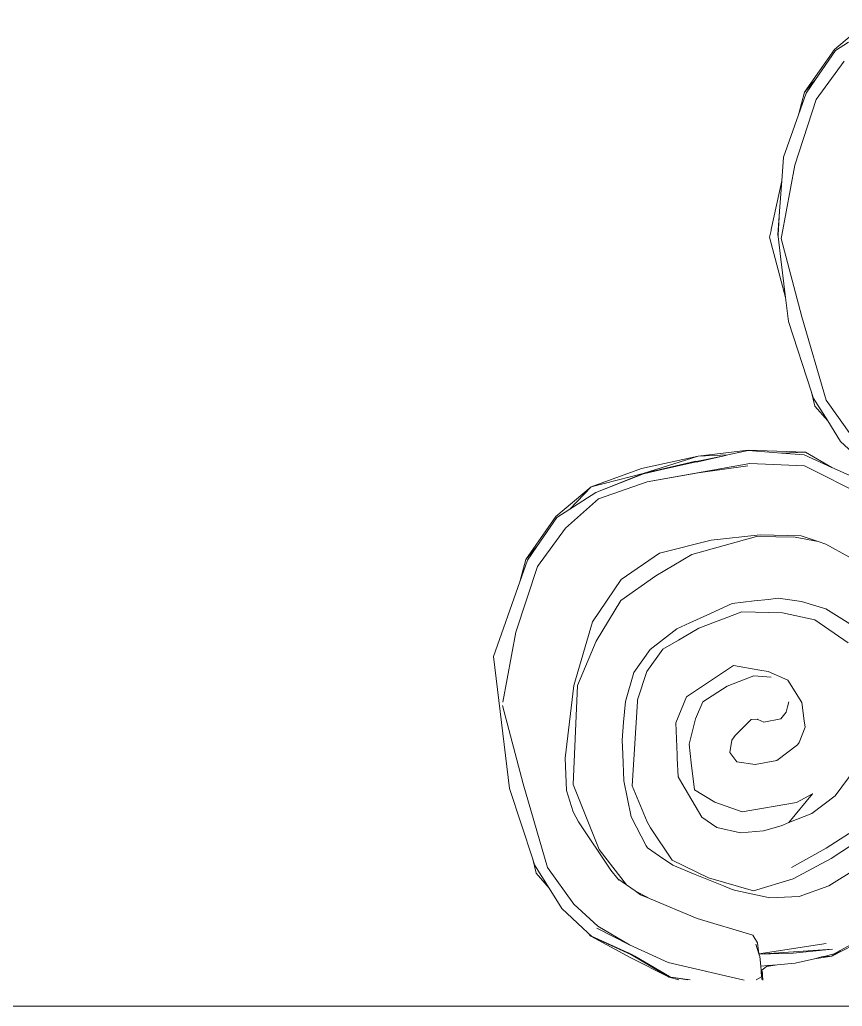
# Model space of a CAD drawing. Header units: inches. Extents: x 213 to 17763, y -4830 to 1802.
# Drawn here: x 5743.721 to 5745.913, y 1085.376 to 1088.005 of the extents above; entities that cross this region are included whole.
import ezdxf

# ---------------------------------------------------------------- set-up
doc = ezdxf.new("R2010")
doc.units = ezdxf.units.IN
doc.header["$MEASUREMENT"] = 0
doc.layers.add('OUTLINE', color=7, linetype='Continuous', lineweight=5)

# ---------------------------------------------------------------- blocks, each defined once
blk = doc.blocks.new('HYH4H')
at = {"color": 18, "lineweight": 5, "true_color": 0x000000}
for p, q in [((-2037.3664, 686.5765), (-2037.2202, 686.4529)), ((-2037.2246, 686.448), (-2037.278, 686.4829)), ((-2037.2246, 686.448), (-2037.1409, 686.3279)), ((-2037.0949, 686.2744), (-2037.2202, 686.4529)), ((-2037.2601, 686.4046), (-2037.1433, 686.2439)), ((-2037.0949, 686.2744), (-2037.1409, 686.3279)), ((-2037.1016, 686.2714), (-2037.1409, 686.3279)), ((-2037.0949, 686.2744), (-2037.0699, 686.181)), ((-2037.1433, 686.2439), (-2037.054, 685.9713)), ((-2037.0699, 686.181), (-2037.1016, 686.2714)), ((-2037.0081, 686.0048), (-2037.0699, 686.181)), ((-2037.0006, 685.9053), (-2037.0081, 686.0048)), ((-2037.054, 685.9713), (-2036.9999, 685.68)), ((-2036.9567, 685.7038), (-2037.0006, 685.9053)), ((-2036.9912, 685.7799), (-2037.0006, 685.9053)), ((-2036.9838, 685.6805), (-2036.9912, 685.7799)), ((-2036.9912, 685.7799), (-2036.9846, 685.6804)), ((-2036.9567, 685.7038), (-2036.9558, 685.7)), ((-2036.9558, 685.7), (-2036.9554, 685.6993)), ((-2036.9554, 685.6993), (-2036.9556, 685.6987)), ((-2036.9496, 685.6714), (-2036.9554, 685.6993)), ((-2036.9983, 685.6655), (-2037.0844, 685.3393)), ((-2037.0155, 685.4197), (-2036.9496, 685.6714)), ((-2036.9999, 685.68), (-2036.9983, 685.6655)), ((-2036.996, 685.58), (-2036.9853, 685.6743)), ((-2036.9853, 685.6743), (-2036.9838, 685.6805)), ((-2036.9846, 685.6804), (-2036.9853, 685.6743)), ((-2036.9846, 685.6804), (-2036.9838, 685.6805)), ((-2037.0155, 685.4197), (-2036.996, 685.58)), ((-2037.0277, 685.3197), (-2037.0155, 685.4197)), ((-2037.1849, 684.9922), (-2037.0844, 685.3393)), ((-2037.1237, 685.0256), (-2037.0277, 685.3197)), ((-2037.1919, 684.9061), (-2037.1314, 685.002)), ((-2037.1385, 684.9682), (-2037.1237, 685.0256)), ((-2037.1314, 685.002), (-2037.1237, 685.0256)), ((-2037.1849, 684.9922), (-2037.2951, 684.8387)), ((-2037.1919, 684.9061), (-2037.1385, 684.9682)), ((-2037.2454, 684.8214), (-2037.1919, 684.9061)), ((-2037.3539, 684.7195), (-2037.2454, 684.8214)), ((-2037.2088, 684.7131), (-2037.0993, 684.7757)), ((-2037.0934, 684.7655), (-2037.2088, 684.7131)), ((-2037.0993, 684.7757), (-2036.8604, 684.7841)), ((-2037.0993, 684.7757), (-2036.9985, 684.7727)), ((-2036.9985, 684.7727), (-2037.0934, 684.7655)), ((-2036.8607, 684.7831), (-2036.9985, 684.7727)), ((-2036.7758, 684.765), (-2036.8607, 684.7831)), ((-2036.6522, 684.7598), (-2036.8604, 684.7841)), ((-2036.6522, 684.7598), (-2036.7758, 684.765)), ((-2036.7599, 684.7616), (-2036.7758, 684.765)), ((-2036.6508, 684.7365), (-2036.7599, 684.7616)), ((-2036.644, 684.7369), (-2036.7599, 684.7616)), ((-2036.6522, 684.7598), (-2036.4237, 684.6881)), ((-2036.6522, 684.7598), (-2036.4155, 684.7081)), ((-2037.0942, 684.7199), (-2037.3551, 684.5881)), ((-2037.2088, 684.7131), (-2037.3515, 684.6482)), ((-2036.8666, 684.7298), (-2037.0942, 684.7199)), ((-2036.8666, 684.7298), (-2036.4404, 684.6529)), ((-2036.8585, 684.7192), (-2036.6522, 684.6898)), ((-2036.6441, 684.7361), (-2036.6508, 684.7365)), ((-2036.6441, 684.7361), (-2036.4952, 684.7033)), ((-2036.644, 684.7369), (-2036.4952, 684.7033)), ((-2036.6421, 684.7384), (-2036.4708, 684.6989)), ((-2036.4404, 684.6529), (-2036.6522, 684.6898)), ((-2036.4708, 684.6989), (-2036.4952, 684.7033)), ((-2036.4952, 684.7033), (-2036.4244, 684.6865)), ((-2036.4237, 684.6881), (-2036.4708, 684.6989)), ((-2036.4708, 684.6989), (-2036.4241, 684.6873)), ((-2036.4241, 684.6873), (-2036.4244, 684.6865)), ((-2036.2263, 684.6084), (-2036.4244, 684.6865)), ((-2036.2259, 684.6091), (-2036.4241, 684.6873)), ((-2036.206, 684.6323), (-2036.4237, 684.6881)), ((-2036.206, 684.6323), (-2036.4155, 684.7081)), ((-2036.4404, 684.6529), (-2036.2372, 684.5822)), ((-2036.1176, 684.5388), (-2036.206, 684.6323)), ((-2036.206, 684.6323), (-2036.0598, 684.5087)), ((-2036.2259, 684.6091), (-2036.2263, 684.6084)), ((-2036.2263, 684.6084), (-2036.1176, 684.5388)), ((-2036.1176, 684.5388), (-2036.2259, 684.6091)), ((-2036.2372, 684.5822), (-2036.0996, 684.4604)), ((-2036.0642, 684.5038), (-2036.1176, 684.5388)), ((-2035.9345, 684.3302), (-2036.0598, 684.5087)), ((-2036.0642, 684.5038), (-2035.9805, 684.3837)), ((-2037.1517, 684.4039), (-2037.0805, 684.4281)), ((-2037.0805, 684.4281), (-2036.9107, 684.4328)), ((-2037.0567, 684.4229), (-2036.895, 684.4253)), ((-2036.7056, 684.41), (-2036.9107, 684.4328)), ((-2036.6262, 684.3509), (-2036.895, 684.4253)), ((-2036.0996, 684.4604), (-2035.9828, 684.2997)), ((-2037.2788, 684.3403), (-2037.1836, 684.393)), ((-2037.1836, 684.393), (-2037.1517, 684.4039)), ((-2037.1517, 684.4039), (-2037.0567, 684.4229)), ((-2036.7056, 684.41), (-2036.491, 684.3565)), ((-2035.9345, 684.3302), (-2035.9805, 684.3837)), ((-2035.9411, 684.3272), (-2035.9805, 684.3837)), ((-2036.6262, 684.3509), (-2036.476, 684.2621)), ((-2036.3309, 684.2461), (-2036.491, 684.3565)), ((-2035.9094, 684.2368), (-2035.9411, 684.3272)), ((-2035.9345, 684.3302), (-2035.9094, 684.2368)), ((-2036.3304, 684.1594), (-2036.476, 684.2621)), ((-2035.9828, 684.2997), (-2035.8935, 684.0271)), ((-2036.2122, 684.0698), (-2036.3309, 684.2461)), ((-2035.8003, 683.9256), (-2035.9094, 684.2368)), ((-2037.1835, 684.1248), (-2037.1418, 684.1373)), ((-2037.1418, 684.1373), (-2037.083, 684.1548)), ((-2037.083, 684.1548), (-2036.9847, 684.1681)), ((-2036.9447, 684.1636), (-2036.9847, 684.1681)), ((-2036.8847, 684.1569), (-2036.9447, 684.1636)), ((-2036.7936, 684.1467), (-2036.8847, 684.1569)), ((-2036.6885, 684.0981), (-2036.7936, 684.1467)), ((-2036.3304, 684.1594), (-2036.2271, 683.9896)), ((-2037.3059, 684.0481), (-2037.1835, 684.1248)), ((-2037.0027, 684.1081), (-2037.1375, 684.0789)), ((-2036.8334, 684.1121), (-2037.0027, 684.1081)), ((-2036.6552, 684.0438), (-2036.8334, 684.1121)), ((-2036.6174, 684.0652), (-2036.6885, 684.0981)), ((-2037.2763, 683.9827), (-2037.1375, 684.0789)), ((-2036.5638, 684.0404), (-2036.6174, 684.0652)), ((-2036.2122, 684.0698), (-2036.1351, 683.8047)), ((-2036.5697, 683.9938), (-2036.6552, 684.0438)), ((-2036.4527, 683.9545), (-2036.5638, 684.0404)), ((-2035.8935, 684.0271), (-2035.8394, 683.7358)), ((-2036.5045, 683.9556), (-2036.5697, 683.9938)), ((-2036.2271, 683.9896), (-2036.1501, 683.8052)), ((-2036.439, 683.8626), (-2036.5045, 683.9556)), ((-2036.4527, 683.9545), (-2036.3848, 683.859)), ((-2035.8672, 683.3756), (-2035.8003, 683.9256)), ((-2037.0259, 683.8275), (-2036.9435, 683.8638)), ((-2036.9435, 683.8638), (-2036.9094, 683.8695)), ((-2036.9094, 683.8695), (-2036.7986, 683.888)), ((-2036.6036, 683.7584), (-2036.7986, 683.888)), ((-2036.3995, 683.746), (-2036.439, 683.8626)), ((-2036.3493, 683.7386), (-2036.3848, 683.859)), ((-2037.0834, 683.7348), (-2037.0259, 683.8275)), ((-2036.9567, 683.8391), (-2036.8833, 683.8456)), ((-2036.8735, 683.8417), (-2036.8833, 683.8456)), ((-2036.8735, 683.8417), (-2036.7731, 683.8019)), ((-2036.7731, 683.8019), (-2036.6717, 683.7375)), ((-2036.1501, 683.8052), (-2036.1317, 683.3932)), ((-2036.1351, 683.8047), (-2036.0983, 683.5022)), ((-2037.0937, 683.6584), (-2037.0834, 683.7348)), ((-2037.0302, 683.7365), (-2037.0246, 683.716)), ((-2036.6415, 683.6668), (-2036.6717, 683.7375)), ((-2036.5588, 683.6498), (-2036.6036, 683.7584)), ((-2036.3994, 683.7451), (-2036.3995, 683.746)), ((-2036.3991, 683.7383), (-2036.3994, 683.7451)), ((-2036.3772, 683.387), (-2036.3991, 683.7383)), ((-2036.3493, 683.7386), (-2036.3418, 683.6525)), ((-2037.0246, 683.716), (-2037.0186, 683.694)), ((-2036.9966, 683.6669), (-2037.0186, 683.694)), ((-2035.8378, 683.7213), (-2035.924, 683.3951)), ((-2037.0974, 683.6309), (-2037.0937, 683.6584)), ((-2036.9966, 683.6669), (-2036.925, 683.6517)), ((-2036.925, 683.6517), (-2036.9012, 683.6638)), ((-2036.9012, 683.6638), (-2036.8993, 683.6648)), ((-2036.8993, 683.6648), (-2036.8726, 683.6636)), ((-2036.8726, 683.6636), (-2036.8062, 683.5974)), ((-2036.6153, 683.5606), (-2036.6415, 683.6668)), ((-2036.5644, 683.5169), (-2036.5588, 683.6498)), ((-2036.3418, 683.6525), (-2036.3354, 683.578)), ((-2037.0974, 683.6309), (-2037.0724, 683.5674)), ((-2037.0724, 683.5674), (-2037.0653, 683.5586)), ((-2036.8062, 683.5974), (-2036.7928, 683.5778)), ((-2036.7928, 683.5778), (-2036.7842, 683.526)), ((-2036.3381, 683.5191), (-2036.3354, 683.578)), ((-2036.98, 683.4925), (-2037.0653, 683.5586)), ((-2036.7842, 683.526), (-2036.8131, 683.4878)), ((-2036.6229, 683.4834), (-2036.6153, 683.5606)), ((-2036.8899, 683.476), (-2036.98, 683.4925)), ((-2036.8131, 683.4878), (-2036.8899, 683.476)), ((-2036.6372, 683.3701), (-2036.6229, 683.4834)), ((-2036.5684, 683.4244), (-2036.565, 683.5031)), ((-2036.565, 683.5031), (-2036.5644, 683.5169)), ((-2036.3433, 683.4078), (-2036.3381, 683.5191)), ((-2036.1038, 683.3676), (-2036.0983, 683.5022)), ((-2037.3058, 683.4582), (-2037.223, 683.3462)), ((-2036.6678, 683.2572), (-2036.584, 683.3981)), ((-2036.584, 683.3981), (-2036.5684, 683.4244)), ((-2036.3732, 683.2589), (-2036.3433, 683.4078)), ((-2036.6372, 683.3701), (-2036.7214, 683.3197)), ((-2036.3772, 683.387), (-2036.4394, 683.238)), ((-2036.2401, 683.122), (-2036.1317, 683.3932)), ((-2036.1038, 683.3676), (-2036.132, 683.2791)), ((-2036.0244, 683.048), (-2035.924, 683.3951)), ((-2035.9632, 683.0815), (-2035.8672, 683.3756)), ((-2037.223, 683.3462), (-2037.1252, 683.2719)), ((-2037.1283, 683.3545), (-2037.1288, 683.3552)), ((-2037.0611, 683.3178), (-2037.1283, 683.3545)), ((-2037.03, 683.2341), (-2037.1283, 683.3545)), ((-2036.8354, 683.2793), (-2037.0611, 683.3178)), ((-2036.7214, 683.3197), (-2036.8354, 683.2793)), ((-2036.1541, 683.2375), (-2036.132, 683.2791)), ((-2037.1252, 683.2719), (-2037.03, 683.2341)), ((-2037.03, 683.2341), (-2036.9977, 683.2212)), ((-2036.6678, 683.2572), (-2036.7297, 683.214)), ((-2036.4542, 683.2119), (-2036.4394, 683.238)), ((-2036.4362, 683.1382), (-2036.3732, 683.2589)), ((-2036.1541, 683.2375), (-2036.2879, 683.0363)), ((-2037.3896, 683.2067), (-2037.2054, 683.0853)), ((-2037.3362, 683.2248), (-2037.1852, 683.1285)), ((-2036.9241, 683.2004), (-2036.9977, 683.2212)), ((-2036.829, 683.1921), (-2036.9241, 683.2004)), ((-2036.7297, 683.214), (-2036.829, 683.1921)), ((-2036.4542, 683.2119), (-2036.5436, 683.0774)), ((-2037.1852, 683.1285), (-2037.0414, 683.0475)), ((-2036.491, 683.0947), (-2036.4409, 683.1293)), ((-2036.4409, 683.1293), (-2036.4362, 683.1382)), ((-2036.2401, 683.122), (-2036.3539, 682.9751)), ((-2037.2054, 683.0853), (-2037.048, 683.0004)), ((-2036.5436, 683.0774), (-2036.6946, 683.0045)), ((-2036.5461, 683.0566), (-2036.491, 683.0947)), ((-2035.978, 683.024), (-2035.9632, 683.0815)), ((-2035.9709, 683.0579), (-2035.9632, 683.0815)), ((-2037.3142, 683.0445), (-2037.1965, 682.9716)), ((-2036.6397, 683.0185), (-2036.5461, 683.0566)), ((-2036.3171, 683.0008), (-2036.2879, 683.0363)), ((-2036.0244, 683.048), (-2036.1347, 682.8945)), ((-2036.0315, 682.962), (-2035.9709, 683.0579)), ((-2037.048, 683.0004), (-2036.8832, 682.9509)), ((-2036.6946, 683.0045), (-2036.8832, 682.9509)), ((-2036.7573, 682.9706), (-2036.6397, 683.0185)), ((-2036.3539, 682.9751), (-2036.3171, 683.0008)), ((-2036.322, 682.9948), (-2036.3171, 683.0008)), ((-2036.0315, 682.962), (-2035.978, 683.024)), ((-2037.1965, 682.9716), (-2037.0726, 682.9269)), ((-2036.9499, 682.9207), (-2036.8094, 682.9511)), ((-2036.8094, 682.9511), (-2036.7936, 682.9559)), ((-2036.7936, 682.9559), (-2036.7573, 682.9706)), ((-2036.3901, 682.9498), (-2036.45, 682.9184)), ((-2036.4125, 682.9341), (-2036.3901, 682.9498)), ((-2036.3901, 682.9498), (-2036.3539, 682.9751)), ((-2036.085, 682.8773), (-2036.0315, 682.962)), ((-2036.9499, 682.9207), (-2037.0726, 682.9269)), ((-2036.6478, 682.8356), (-2036.45, 682.9184)), ((-2036.45, 682.9184), (-2036.4125, 682.9341)), ((-2036.1347, 682.8945), (-2036.2339, 682.8027)), ((-2036.1934, 682.7753), (-2036.085, 682.8773)), ((-2036.8793, 682.7658), (-2036.6478, 682.8356)), ((-2037.3932, 682.7831), (-2037.2438, 682.7012)), ((-2036.3669, 682.7249), (-2036.2339, 682.8027)), ((-2036.2296, 682.7946), (-2036.3669, 682.7249)), ((-2037.2092, 682.6782), (-2037.397, 682.7769)), ((-2036.8995, 682.7341), (-2036.8793, 682.7658)), ((-2036.2047, 682.7615), (-2036.3746, 682.6842)), ((-2036.2047, 682.7615), (-2036.372, 682.6719)), ((-2036.3609, 682.6923), (-2036.2081, 682.7615)), ((-2036.2081, 682.7615), (-2036.1934, 682.7753)), ((-2036.2047, 682.7615), (-2036.1934, 682.7753)), ((-2037.2092, 682.6782), (-2037.2438, 682.7012)), ((-2037.2438, 682.7012), (-2037.2187, 682.6875)), ((-2037.0473, 682.691), (-2037.2108, 682.7078)), ((-2036.9056, 682.687), (-2037.2108, 682.7078)), ((-2036.9051, 682.6887), (-2037.1852, 682.7313)), ((-2036.9051, 682.6887), (-2036.8995, 682.7341)), ((-2036.9051, 682.6887), (-2036.8926, 682.7278)), ((-2036.5279, 682.6519), (-2036.3669, 682.7249)), ((-2037.2187, 682.6875), (-2037.183, 682.6789)), ((-2037.2092, 682.6782), (-2037.1361, 682.6677)), ((-2037.2092, 682.6782), (-2037.1663, 682.6749)), ((-2037.183, 682.6789), (-2037.1663, 682.6749)), ((-2037.1663, 682.6749), (-2037.1361, 682.6677)), ((-2037.1361, 682.6677), (-2037.0566, 682.6487)), ((-2036.9056, 682.687), (-2037.0473, 682.691)), ((-2036.9088, 682.677), (-2036.9124, 682.6364)), ((-2036.9088, 682.677), (-2036.9065, 682.6841)), ((-2036.9065, 682.6841), (-2036.9056, 682.687)), ((-2036.9056, 682.687), (-2036.9051, 682.6887)), ((-2036.3888, 682.6779), (-2036.5329, 682.5933)), ((-2036.5312, 682.591), (-2036.3746, 682.6842)), ((-2036.5312, 682.591), (-2036.372, 682.6719)), ((-2036.3753, 682.6858), (-2036.3888, 682.6779)), ((-2036.3746, 682.6842), (-2036.3888, 682.6779)), ((-2036.3609, 682.6923), (-2036.3753, 682.6858)), ((-2036.3609, 682.6923), (-2036.3746, 682.6842)), ((-2036.9814, 682.6422), (-2037.0566, 682.6487)), ((-2036.9373, 682.6353), (-2036.9814, 682.6422)), ((-2036.942, 682.6389), (-2036.9814, 682.6422)), ((-2036.942, 682.6389), (-2036.9124, 682.6364)), ((-2036.942, 682.6389), (-2036.9373, 682.6353)), ((-2036.9373, 682.6353), (-2036.9174, 682.6199)), ((-2036.9197, 682.6094), (-2036.9174, 682.6199)), ((-2036.9157, 682.6189), (-2036.9196, 682.5994)), ((-2036.9166, 682.6185), (-2036.9196, 682.5994)), ((-2036.9166, 682.6185), (-2036.9174, 682.6199)), ((-2036.9164, 682.6194), (-2036.9166, 682.6185)), ((-2036.9166, 682.6185), (-2036.9157, 682.6189)), ((-2036.9157, 682.6189), (-2036.9141, 682.6177)), ((-2036.9141, 682.6177), (-2036.9147, 682.6102)), ((-2036.9124, 682.6364), (-2036.9141, 682.6177)), ((-2036.5279, 682.6519), (-2036.8443, 682.579)), ((-2036.9196, 682.5994), (-2036.9216, 682.578)), ((-2036.9196, 682.5994), (-2036.9197, 682.6094)), ((-2036.9182, 682.5922), (-2036.9196, 682.5994)), ((-2036.9158, 682.5979), (-2036.9182, 682.5922)), ((-2036.9182, 682.5922), (-2036.9163, 682.5927)), ((-2036.9182, 682.5883), (-2036.9182, 682.5922)), ((-2036.9177, 682.5873), (-2036.9182, 682.5883)), ((-2036.9178, 682.5806), (-2036.9175, 682.5843)), ((-2036.9177, 682.5873), (-2036.9175, 682.5858)), ((-2036.9175, 682.5843), (-2036.9175, 682.5858)), ((-2036.9158, 682.5979), (-2036.9163, 682.5927)), ((-2036.8931, 682.5797), (-2036.9163, 682.5927)), ((-2036.9147, 682.6102), (-2036.9158, 682.5979)), ((-2036.5377, 682.5905), (-2036.6195, 682.5797)), ((-2036.5377, 682.5905), (-2036.6092, 682.5797)), ((-2036.5312, 682.591), (-2036.5721, 682.5797)), ((-2036.5329, 682.5933), (-2036.5377, 682.5905)), ((-2036.5312, 682.591), (-2036.5377, 682.5905))]:
    blk.add_line(p, q, dxfattribs=at)

msp = doc.modelspace()

# ---------------------------------------------------------------- linework, layer by layer
at = {"lineweight": 5}
msp.add_line((5733.3043, 1085.3764), (5763.1112, 1085.3764), dxfattribs=at)

# ---------------------------------------------------------------- block references
at = {"layer": 'OUTLINE', "lineweight": 5, "xscale": -0.6401221243733701, "yscale": 0.6401221243733701, "zscale": 0.6401221243733701}
msp.add_blockref('HYH4H', (4441.8231, 648.5124), dxfattribs=at)

doc.saveas('drawing.dxf')
